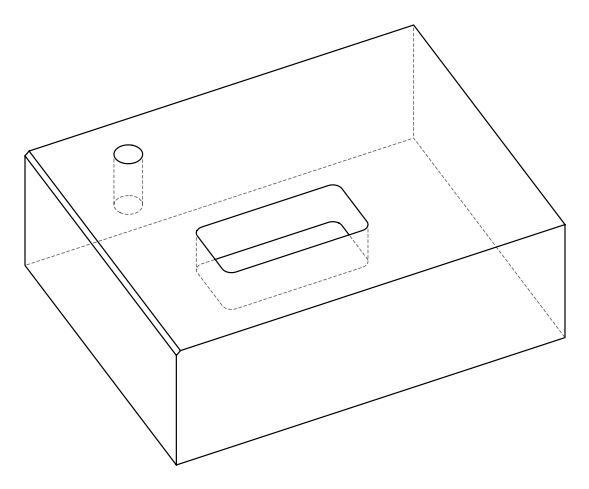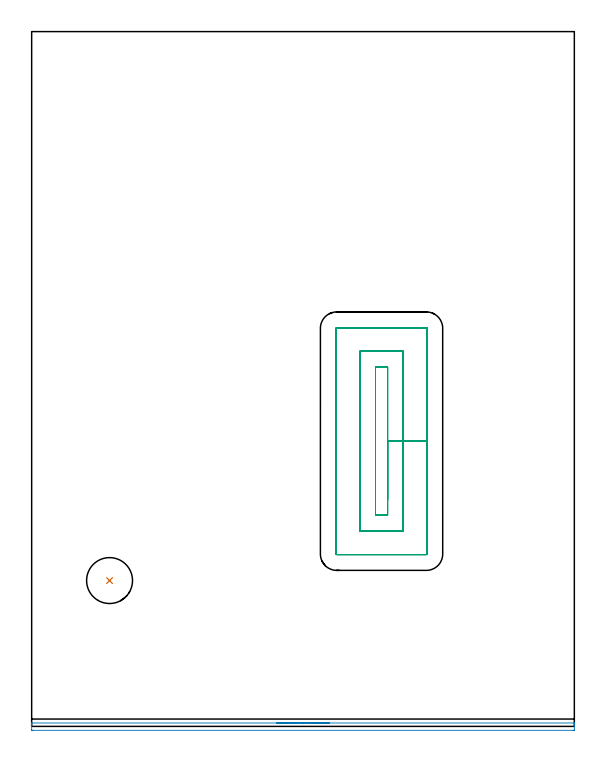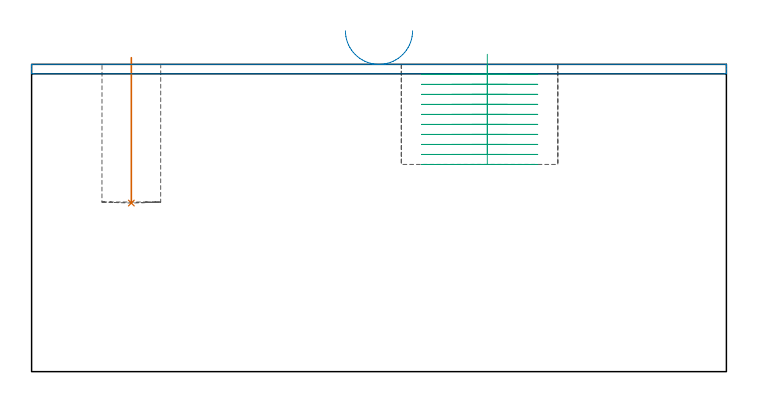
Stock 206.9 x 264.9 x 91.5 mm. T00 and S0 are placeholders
(PLAN: 3 operations, 2 tool changes, 13.9 min)
(1 INDEXABLE_INSERT_DRILL_BLIND_HOLE_FROM_SOLID | STEP1POCKET | NXT0302_006 | 0.17 min | 9875 mm3)
(2 AREA_MILL | FG_CHAMFER_SURFACE | UGT0205_001 | 1.81 min | 812 mm3)
(3 MILL_RECTANGULAR_POCKET | POCKET_RECTANGULAR_STRAIGHT | NXT0201_011 | Follow Part, ap 3, ae 75% | 11.96 min | 135831 mm3)
(TOOL NXT0302_006 | Index. Insert Drill 17.5mm [880-D1750L25-05] | D17.5 PA176 FL88 Z2)
(TOOL UGT0205_001 | Chamfer Mill 20 x 3 x 45 deg. | D20 FL50 Z2)
(TOOL NXT0201_011 | ENDMILL 12mm [2P460-1200-NA 1630] | D12 FL38 Z6)
(OP 1 INDEXABLE_INSERT_DRILL_BLIND_HOLE_FROM_SOLID)
G17 G21 G94 G90
T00 M6
G54
G17 G0 G90 X29.7 Y55.6 S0 M3
G43 Z101.5 H1
G94 G81 G98 Z50.2 F250. R93.5
G80
M5
M2
(OP 2 AREA_MILL)
G17 G21 G94 G90
T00 M6
G54
G17 G0 G90 X93.45 Y1.3 S1061 M3
G43 Z101.5 H0
G94 G1 X93.488 Z100.628 F250.
X93.602 Z99.763
X93.791 Z98.912
X94.053 Z98.08
X94.387 Z97.274
X94.79 Z96.5
X95.258 Z95.764
X95.79 Z95.072
X96.379 Z94.429
X97.022 Z93.839
X97.714 Z93.308
X98.45 Z92.84
X99.224 Z92.437
X100.03 Z92.103
X100.862 Z91.841
X101.714 Z91.652
X102.578 Z91.538
X103.45 Z91.5
X206.719
X206.891 Y1.297 Z91.488
X206.893 Y1.272 Z91.463
X206.9 Y0.883 Z91.082
Y0.619 Z90.819
Y-0.1 Z90.095
Y-1.345 Z88.852
X206.898 Y-1.491 Z88.705
X206.459 Y-1.5 Z88.7
X0.628
X0.44 Y-1.498 Z88.702
X0.003 Y-1.491 Z88.705
X0. Y-1.345 Z88.852
Y-0.1 Z90.095
Y0.619 Z90.819
Y0.883 Z91.082
X0.007 Y1.272 Z91.463
X0.009 Y1.297 Z91.488
X0.181 Y1.3 Z91.5
X103.45
X104.322 Z91.538
X105.186 Z91.652
X106.038 Z91.841
X106.87 Z92.103
X107.676 Z92.437
X108.45 Z92.84
X109.186 Z93.308
X109.878 Z93.839
X110.521 Z94.429
X111.11 Z95.072
X111.642 Z95.764
X112.11 Z96.5
X112.513 Z97.274
X112.847 Z98.08
X113.109 Z98.912
X113.298 Z99.763
X113.412 Z100.628
X113.45 Z101.5
M5
M2
(OP 3 MILL_RECTANGULAR_POCKET)
G17 G21 G94 G90
T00 M6
G54
G17 G0 G90 X135.7 Y86.432 S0 M3
G43 Z101.5 H1
Z94.5
G94 G1 Y108.75 Z88.52 F250.
Y137. F500.
X131.1
Y80.5
X135.7
Y108.75
X141.7
Y143.
X125.1
Y74.5
X141.7
Y108.75
X150.7
Y151.8
G3 X150.5 Y152. R0.2
G1 X116.3
G3 X116.1 Y151.8 R0.2
G1 Y65.7
G3 X116.3 Y65.5 R0.2
G1 X150.5
G3 X150.7 Y65.7 R0.2
G1 Y108.75
Y109.75
G0 X135.7 Y86.432 Z91.52
G1 Y108.75 Z85.54 F250.
Y137. F500.
X131.1
Y80.5
X135.7
Y108.75
X141.7
Y143.
X125.1
Y74.5
X141.7
Y108.75
X150.7
Y151.8
G3 X150.5 Y152. R0.2
G1 X116.3
G3 X116.1 Y151.8 R0.2
G1 Y65.7
G3 X116.3 Y65.5 R0.2
G1 X150.5
G3 X150.7 Y65.7 R0.2
G1 Y108.75
Y109.75
G0 X135.7 Y86.432 Z88.54
G1 Y108.75 Z82.56 F250.
Y137. F500.
X131.1
Y80.5
X135.7
Y108.75
X141.7
Y143.
X125.1
Y74.5
X141.7
Y108.75
X150.7
Y151.8
G3 X150.5 Y152. R0.2
G1 X116.3
G3 X116.1 Y151.8 R0.2
G1 Y65.7
G3 X116.3 Y65.5 R0.2
G1 X150.5
G3 X150.7 Y65.7 R0.2
G1 Y108.75
Y109.75
G0 X135.7 Y86.432 Z85.56
G1 Y108.75 Z79.58 F250.
Y137. F500.
X131.1
Y80.5
X135.7
Y108.75
X141.7
Y143.
X125.1
Y74.5
X141.7
Y108.75
X150.7
Y151.8
G3 X150.5 Y152. R0.2
G1 X116.3
G3 X116.1 Y151.8 R0.2
G1 Y65.7
G3 X116.3 Y65.5 R0.2
G1 X150.5
G3 X150.7 Y65.7 R0.2
G1 Y108.75
Y109.75
G0 X135.7 Y86.432 Z82.58
G1 Y108.75 Z76.6 F250.
Y137. F500.
X131.1
Y80.5
X135.7
Y108.75
X141.7
Y143.
X125.1
Y74.5
X141.7
Y108.75
X150.7
Y151.8
G3 X150.5 Y152. R0.2
G1 X116.3
G3 X116.1 Y151.8 R0.2
G1 Y65.7
G3 X116.3 Y65.5 R0.2
G1 X150.5
G3 X150.7 Y65.7 R0.2
G1 Y108.75
Y109.75
G0 X135.7 Y86.432 Z79.6
G1 Y108.75 Z73.62 F250.
Y137. F500.
X131.1
Y80.5
X135.7
Y108.75
X141.7
Y143.
X125.1
Y74.5
X141.7
Y108.75
X150.7
Y151.8
G3 X150.5 Y152. R0.2
G1 X116.3
G3 X116.1 Y151.8 R0.2
G1 Y65.7
G3 X116.3 Y65.5 R0.2
G1 X150.5
G3 X150.7 Y65.7 R0.2
G1 Y108.75
Y109.75
G0 X135.7 Y86.432 Z76.62
G1 Y108.75 Z70.64 F250.
Y137. F500.
X131.1
Y80.5
X135.7
Y108.75
X141.7
Y143.
X125.1
Y74.5
X141.7
Y108.75
X150.7
Y151.8
G3 X150.5 Y152. R0.2
G1 X116.3
G3 X116.1 Y151.8 R0.2
G1 Y65.7
G3 X116.3 Y65.5 R0.2
G1 X150.5
G3 X150.7 Y65.7 R0.2
G1 Y108.75
Y109.75
G0 X135.7 Y86.432 Z73.64
G1 Y108.75 Z67.66 F250.
Y137. F500.
X131.1
Y80.5
X135.7
Y108.75
X141.7
Y143.
X125.1
Y74.5
X141.7
Y108.75
X150.7
Y151.8
G3 X150.5 Y152. R0.2
G1 X116.3
G3 X116.1 Y151.8 R0.2
G1 Y65.7
G3 X116.3 Y65.5 R0.2
G1 X150.5
G3 X150.7 Y65.7 R0.2
G1 Y108.75
Y109.75
G0 X135.7 Y86.432 Z70.66
G1 Y108.75 Z64.68 F250.
Y137. F500.
X131.1
Y80.5
X135.7
Y108.75
X141.7
Y143.
X125.1
Y74.5
X141.7
Y108.75
X150.7
Y151.8
G3 X150.5 Y152. R0.2
G1 X116.3
G3 X116.1 Y151.8 R0.2
G1 Y65.7
G3 X116.3 Y65.5 R0.2
G1 X150.5
G3 X150.7 Y65.7 R0.2
G1 Y108.75
Y109.75
G0 X135.7 Y86.432 Z67.68
G1 Y108.75 Z61.7 F250.
Y137. F500.
X131.1
Y80.5
X135.7
Y108.75
X141.7
Y143.
X125.1
Y74.5
X141.7
Y108.75
X150.7
Y151.8
G3 X150.5 Y152. R0.2
G1 X116.3
G3 X116.1 Y151.8 R0.2
G1 Y65.7
G3 X116.3 Y65.5 R0.2
G1 X150.5
G3 X150.7 Y65.7 R0.2
G1 Y108.75
Y109.75
G0 Z101.5
M5
M2
